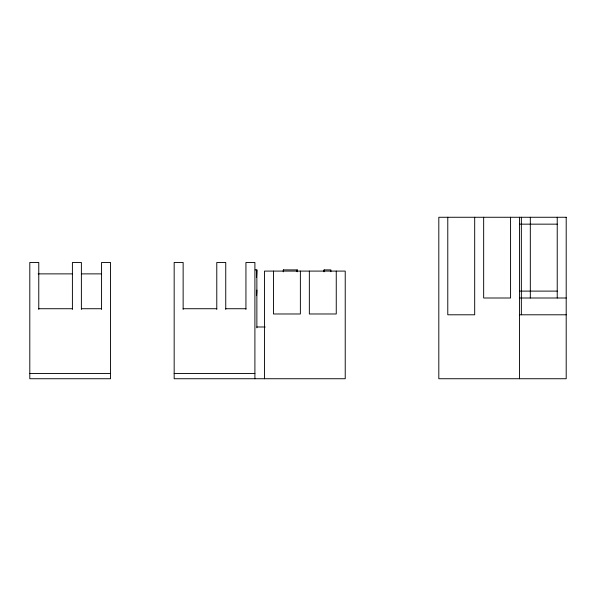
<?xml version="1.0" encoding="UTF-8"?>
<svg xmlns="http://www.w3.org/2000/svg" width="596" height="596" viewBox="0 0 596 596"><rect width="100%" height="100%" fill="white"/><g stroke="black" fill="none" stroke-linecap="round" stroke-linejoin="round"><path stroke-width="0.89" d="M297.233 271.716L297.233 269.899L283.353 269.899L283.286 271.761M256.563 277.222L256.869 269.899L255.185 269.899M297.158 271.731L297.233 269.899M324.068 271.731L324.142 269.899L330.869 269.899L330.869 271.761M256.585 295.653L256.869 290.081M519.488 224.156L557.23 224.156M38.151 273.877L72.489 273.877M81.764 273.877L101.253 273.877M519.488 291.109L557.23 291.109M519.488 298L566.2 298M38.77 308.728L72.407 308.728M81.384 308.728L101.566 308.728M183.136 308.728L216.78 308.728M225.75 308.728L245.932 308.728M519.488 314.792L566.2 314.792M256.869 326.988L265.22 326.988M29.8 373.483L110.536 373.483M174.166 373.483L254.902 373.483M283.353 269.899L283.368 271.739M557.23 217.264L557.23 298M530.321 217.264L530.321 298M521.351 217.264L521.351 314.792M519.541 217.264L519.541 378.736M510.571 217.264L510.571 298L483.661 298L483.661 217.264M474.692 217.264L474.692 314.792L447.782 314.792L447.782 217.264M336.256 271.091L336.256 313.98L309.346 313.98L309.346 271.091M324.142 269.899L324.142 271.754M300.377 271.091L300.377 313.98L273.46 313.98L273.46 271.091M264.49 378.736L264.49 271.091L345.226 271.091L345.226 378.736L174.166 378.736L174.166 262.471L183.136 262.471L183.136 309.413M256.869 269.899L256.869 327.867M254.902 378.736L254.902 262.471L245.932 262.471L245.932 309.413M225.75 309.413L225.75 262.471L216.78 262.471L216.78 309.413M101.566 309.413L101.566 262.471L110.536 262.471L110.536 378.736L29.8 378.736L29.8 262.471L38.77 262.471L38.77 309.413M81.384 309.413L81.384 262.471L72.407 262.471L72.407 309.413M566.2 217.264L438.812 217.264L438.812 378.736L566.2 378.736L566.2 217.264"/></g></svg>
